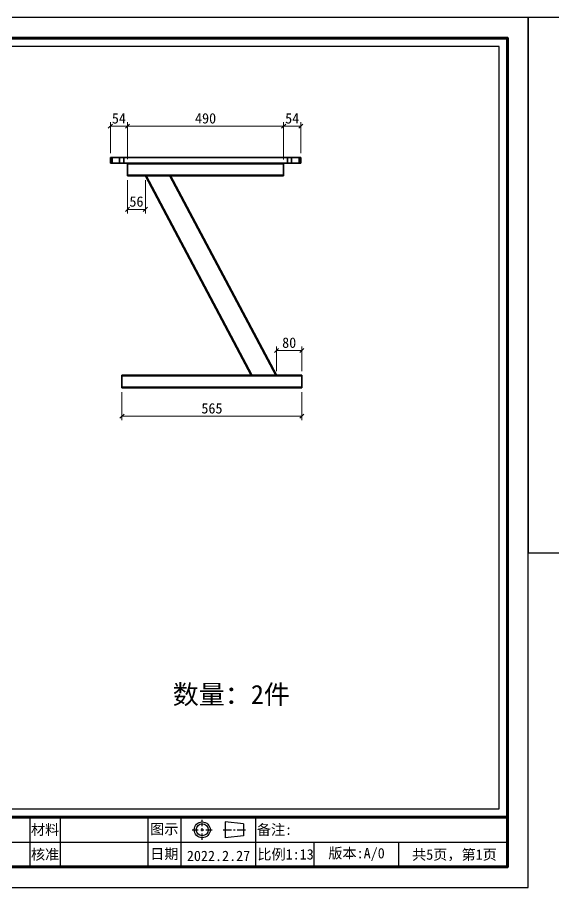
# Model space of a CAD drawing. Header units: inches. Extents: x 21728 to 86065, y -20660 to 1996.
# Drawn here: x 74958 to 76641, y -16003 to -13273 of the extents above; entities that cross this region are included whole.
import ezdxf

# ---------------------------------------------------------------- set-up
doc = ezdxf.new("R2010")
doc.units = ezdxf.units.IN
doc.header["$MEASUREMENT"] = 0
doc.linetypes.add('CENTER2', pattern=[28.575, 19.05, -3.175, 3.175, -3.175])
doc.layers.add('图框', color=5, linetype='Continuous', lineweight=60)
doc.layers.add('轮廓线', color=7, linetype='Continuous', lineweight=30)
doc.styles.add('ee', font='simfang.ttf')
doc.styles.add('宋体', font='')
doc.styles.add('样式 1', font='')
doc.styles.get('宋体').set_extended_font_data('SimSun')
doc.styles.get('样式 1').set_extended_font_data('SimSun')
doc.dimstyles.new('1-13', dxfattribs={"dimscale": 13, "dimtxt": 2.5, "dimasz": 1, "dimexe": 1, "dimexo": 1, "dimtad": 1, "dimdec": 1, "dimdsep": 46, "dimtxsty": '宋体', "dimblk": 'OBLIQUE', "dimcen": 2.5, "dimclrd": 3, "dimclre": 3, "dimclrt": 256, "dimadec": 0, "dimazin": 0, "dimtfac": 1, "dimtdec": 1, "dimtmove": 1, "dimatfit": 3, "dimfxl": 0, "dimlwd": 9, "dimlwe": 9, "dimarcsym": 0})

# ---------------------------------------------------------------- blocks, each defined once
blk = doc.blocks.new('_Oblique')
at = {"color": 0, "linetype": 'ByBlock', "lineweight": -2}
blk.add_line((-0.5, -0.5), (0.5, 0.5), dxfattribs=at)
blk = doc.blocks.new('*D54')
at = {"color": 3, "lineweight": 9, "transparency": 16777216}
for p, q in [((75303.5, -13783.4), (75303.5, -13888.4)), ((75359.5, -13783.4), (75359.5, -13888.4)), ((75303.5, -13875.4), (75359.5, -13875.4))]:
    blk.add_line(p, q, dxfattribs=at)
at = {"layer": 'Defpoints', "color": 0, "transparency": 16777216}
for p in [(75303.5, -13770.4), (75359.5, -13770.4), (75359.5, -13875.4)]:
    blk.add_point(p, dxfattribs=at)
at = {"color": 3, "lineweight": 9, "transparency": 16777216, "xscale": 13, "yscale": 13, "zscale": 13, "rotation": 180}
blk.add_blockref('_Oblique', (75303.5, -13875.4), dxfattribs=at)
at = {"color": 3, "lineweight": 9, "transparency": 16777216, "xscale": 13, "yscale": 13, "zscale": 13}
blk.add_blockref('_Oblique', (75359.5, -13875.4), dxfattribs=at)
at = {"transparency": 16777216, "insert": (75331.5, -13851), "char_height": 32.5, "attachment_point": 5, "style": '宋体'}
blk.add_mtext('56', dxfattribs=at)
blk = doc.blocks.new('*D55')
at = {"color": 3, "lineweight": 9, "transparency": 16777216}
for p, q in [((75771, -14382.5), (75771, -14305.2)), ((75851, -14318.2), (75771, -14318.2)), ((75851, -14382.5), (75851, -14305.2))]:
    blk.add_line(p, q, dxfattribs=at)
at = {"layer": 'Defpoints', "color": 0, "transparency": 16777216}
for p in [(75771, -14318.2), (75771, -14395.5), (75851, -14395.5)]:
    blk.add_point(p, dxfattribs=at)
at = {"color": 3, "lineweight": 9, "transparency": 16777216, "xscale": 13, "yscale": 13, "zscale": 13, "rotation": 180}
blk.add_blockref('_Oblique', (75771, -14318.2), dxfattribs=at)
at = {"color": 3, "lineweight": 9, "transparency": 16777216, "xscale": 13, "yscale": 13, "zscale": 13}
blk.add_blockref('_Oblique', (75851, -14318.2), dxfattribs=at)
at = {"transparency": 16777216, "insert": (75811, -14293.8), "char_height": 32.5, "attachment_point": 5, "style": '宋体'}
blk.add_mtext('80', dxfattribs=at)
blk = doc.blocks.new('*D56')
at = {"color": 3, "lineweight": 9, "transparency": 16777216}
for p, q in [((75286, -14448.5), (75286, -14537.2)), ((75851, -14448.5), (75851, -14537.2)), ((75286, -14524.2), (75851, -14524.2))]:
    blk.add_line(p, q, dxfattribs=at)
at = {"layer": 'Defpoints', "color": 0, "transparency": 16777216}
for p in [(75286, -14435.5), (75851, -14435.5), (75851, -14524.2)]:
    blk.add_point(p, dxfattribs=at)
at = {"color": 3, "lineweight": 9, "transparency": 16777216, "xscale": 13, "yscale": 13, "zscale": 13, "rotation": 180}
blk.add_blockref('_Oblique', (75286, -14524.2), dxfattribs=at)
at = {"color": 3, "lineweight": 9, "transparency": 16777216, "xscale": 13, "yscale": 13, "zscale": 13}
blk.add_blockref('_Oblique', (75851, -14524.2), dxfattribs=at)
at = {"transparency": 16777216, "insert": (75568.5, -14499.8), "char_height": 32.5, "attachment_point": 5, "style": '宋体'}
blk.add_mtext('565', dxfattribs=at)
blk = doc.blocks.new('*D57')
at = {"color": 3, "lineweight": 9, "transparency": 16777216}
for p, q in [((75249.5, -13699.4), (75249.5, -13601.4)), ((75249.5, -13614.4), (75303.5, -13614.4)), ((75303.5, -13717.4), (75303.5, -13601.4))]:
    blk.add_line(p, q, dxfattribs=at)
at = {"layer": 'Defpoints', "color": 0, "transparency": 16777216}
for p in [(75303.5, -13614.4), (75249.5, -13712.4), (75303.5, -13730.4)]:
    blk.add_point(p, dxfattribs=at)
at = {"color": 3, "lineweight": 9, "transparency": 16777216, "xscale": 13, "yscale": 13, "zscale": 13, "rotation": 180}
blk.add_blockref('_Oblique', (75249.5, -13614.4), dxfattribs=at)
at = {"color": 3, "lineweight": 9, "transparency": 16777216, "xscale": 13, "yscale": 13, "zscale": 13}
blk.add_blockref('_Oblique', (75303.5, -13614.4), dxfattribs=at)
at = {"transparency": 16777216, "insert": (75276.5, -13590), "char_height": 32.5, "attachment_point": 5, "style": '宋体'}
blk.add_mtext('54', dxfattribs=at)
blk = doc.blocks.new('*D58')
at = {"color": 3, "lineweight": 9, "transparency": 16777216}
for p, q in [((75303.5, -13717.4), (75303.5, -13601.4)), ((75303.5, -13614.4), (75793.5, -13614.4)), ((75793.5, -13719.4), (75793.5, -13601.4))]:
    blk.add_line(p, q, dxfattribs=at)
at = {"layer": 'Defpoints', "color": 0, "transparency": 16777216}
for p in [(75793.5, -13614.4), (75303.5, -13730.4), (75793.5, -13732.4)]:
    blk.add_point(p, dxfattribs=at)
at = {"color": 3, "lineweight": 9, "transparency": 16777216, "xscale": 13, "yscale": 13, "zscale": 13, "rotation": 180}
blk.add_blockref('_Oblique', (75303.5, -13614.4), dxfattribs=at)
at = {"color": 3, "lineweight": 9, "transparency": 16777216, "xscale": 13, "yscale": 13, "zscale": 13}
blk.add_blockref('_Oblique', (75793.5, -13614.4), dxfattribs=at)
at = {"transparency": 16777216, "insert": (75548.5, -13590), "char_height": 32.5, "attachment_point": 5, "style": '宋体'}
blk.add_mtext('490', dxfattribs=at)
blk = doc.blocks.new('*D59')
at = {"color": 3, "lineweight": 9, "transparency": 16777216}
for p, q in [((75793.5, -13719.4), (75793.5, -13601.4)), ((75793.5, -13614.4), (75847.5, -13614.4)), ((75847.5, -13699.4), (75847.5, -13601.4))]:
    blk.add_line(p, q, dxfattribs=at)
at = {"layer": 'Defpoints', "color": 0, "transparency": 16777216}
for p in [(75847.5, -13614.4), (75847.5, -13712.4), (75793.5, -13732.4)]:
    blk.add_point(p, dxfattribs=at)
at = {"color": 3, "lineweight": 9, "transparency": 16777216, "xscale": 13, "yscale": 13, "zscale": 13, "rotation": 180}
blk.add_blockref('_Oblique', (75793.5, -13614.4), dxfattribs=at)
at = {"color": 3, "lineweight": 9, "transparency": 16777216, "xscale": 13, "yscale": 13, "zscale": 13}
blk.add_blockref('_Oblique', (75847.5, -13614.4), dxfattribs=at)
at = {"transparency": 16777216, "insert": (75820.5, -13590), "char_height": 32.5, "attachment_point": 5, "style": '宋体'}
blk.add_mtext('54', dxfattribs=at)

msp = doc.modelspace()

# ---------------------------------------------------------------- linework, layer by layer
at = {"color": 7, "linetype": 'Continuous', "lineweight": 35}
for p, q in [((75249.53, -13712.43), (75249.53, -13730.43)), ((75249.53, -13712.43), (75255.09, -13712.43)), ((75249.53, -13730.43), (75255.09, -13730.43)), ((75255.09, -13712.43), (75255.09, -13730.43)), ((75255.09, -13712.43), (75278.38, -13712.43)), ((75255.09, -13730.43), (75278.38, -13730.43)), ((75278.38, -13712.43), (75278.38, -13730.43)), ((75278.38, -13712.43), (75291.81, -13712.43)), ((75278.38, -13730.43), (75291.81, -13730.43)), ((75291.81, -13712.43), (75291.81, -13730.43)), ((75291.81, -13712.43), (75805.25, -13712.43)), ((75291.81, -13730.43), (75805.25, -13730.43)), ((75303.53, -13730.43), (75303.53, -13732.43)), ((75793.53, -13730.43), (75793.53, -13732.43)), ((75805.25, -13712.43), (75805.25, -13730.43)), ((75805.25, -13712.43), (75818.68, -13712.43)), ((75805.25, -13730.43), (75818.68, -13730.43)), ((75818.68, -13712.43), (75818.68, -13730.43)), ((75818.68, -13712.43), (75841.96, -13712.43)), ((75818.68, -13730.43), (75841.96, -13730.43)), ((75841.96, -13712.43), (75841.96, -13730.43)), ((75841.96, -13712.43), (75847.53, -13712.43)), ((75841.96, -13730.43), (75847.53, -13730.43)), ((75847.53, -13712.43), (75847.53, -13730.43)), ((75793.53, -13732.43), (75303.53, -13732.43)), ((75303.53, -13732.43), (75303.53, -13768.43)), ((75793.53, -13732.43), (75793.53, -13768.43)), ((75793.53, -13768.43), (75303.53, -13768.43)), ((75303.53, -13768.43), (75303.53, -13770.43)), ((75359.53, -13770.43), (75303.53, -13770.43)), ((75691.73, -14395.54), (75359.53, -13770.43)), ((75361.79, -13770.43), (75359.53, -13770.43)), ((75694, -14395.54), (75361.79, -13770.43)), ((75361.79, -13770.43), (75436.54, -13770.43)), ((75768.74, -14395.54), (75436.54, -13770.43)), ((75438.8, -13770.43), (75436.54, -13770.43)), ((75771, -14395.54), (75438.8, -13770.43)), ((75793.53, -13770.43), (75438.8, -13770.43)), ((75793.53, -13768.43), (75793.53, -13770.43)), ((75691.73, -14395.54), (75286, -14395.54)), ((75286, -14395.54), (75286, -14397.54)), ((75851, -14397.54), (75286, -14397.54)), ((75286, -14397.54), (75286, -14433.54)), ((75691.73, -14395.54), (75694, -14395.54)), ((75768.74, -14395.54), (75694, -14395.54)), ((75768.74, -14395.54), (75771, -14395.54)), ((75851, -14395.54), (75771, -14395.54)), ((75851, -14395.54), (75851, -14397.54)), ((75851, -14397.54), (75851, -14433.54)), ((75851, -14433.54), (75286, -14433.54)), ((75286, -14433.54), (75286, -14435.54)), ((75851, -14435.54), (75286, -14435.54)), ((75851, -14433.54), (75851, -14435.54))]:
    msp.add_line(p, q, dxfattribs=at)
at = {"color": 14, "lineweight": 25}
for p, q in [((75610.27, -15796.89), (75610.27, -15846.81)), ((75667.47, -15803.13), (75610.27, -15796.89)), ((75667.47, -15803.13), (75667.47, -15840.57)), ((75667.47, -15840.57), (75610.27, -15846.81))]:
    msp.add_line(p, q, dxfattribs=at)
for radius in [24.96, 18.72]:
    msp.add_circle((75538.03, -15821.85), radius, dxfattribs=at)
at = {"layer": 'Defpoints'}
for points in [[(72700.23, -16003.17), (76561.23, -16003.17), (76561.23, -13273.17), (72700.23, -13273.17)], [(76561.23, -14953.17), (78937.23, -14953.17), (78937.23, -13273.17), (76561.23, -13273.17)]]:
    msp.add_lwpolyline(points, close=True, dxfattribs=at)
at = {"layer": '图框', "color": 32}
msp.add_lwpolyline([(72960.23, -13338.17), (76496.23, -13338.17), (76496.23, -15938.17), (72960.23, -15938.17)], close=True, dxfattribs=at)
msp.add_lwpolyline([(72960.23, -15782.17), (76496.23, -15782.17)], dxfattribs=at)
at = {"layer": '轮廓线'}
for p, q in [((74997.74, -15938.17), (74997.74, -15782.17)), ((75092.76, -15938.17), (75092.76, -15782.17)), ((75368.22, -15938.17), (75368.22, -15782.17)), ((75472.22, -15938.17), (75472.22, -15782.17)), ((75706.22, -15860.17), (75706.22, -15782.17)), ((73873.22, -15860.17), (76496.23, -15860.17)), ((75706.22, -15938.17), (75706.22, -15860.17)), ((75889.52, -15938.17), (75889.52, -15860.17)), ((76155.6, -15938.17), (76155.6, -15860.17))]:
    msp.add_line(p, q, dxfattribs=at)
at = {"layer": '轮廓线', "color": 4, "linetype": 'CENTER2', "ltscale": 0.5}
for p, q in [((75538.03, -15810.1), (75538.03, -15790.39)), ((75538.03, -15826.46), (75538.03, -15817.24)), ((75538.03, -15853.31), (75538.03, -15833.61))]:
    msp.add_line(p, q, dxfattribs=at)
at = {"layer": '轮廓线', "color": 4, "linetype": 'CENTER2'}
for p, q in [((75506.57, -15821.85), (75526.27, -15821.85)), ((75533.42, -15821.85), (75542.64, -15821.85)), ((75549.79, -15821.85), (75569.49, -15821.85))]:
    msp.add_line(p, q, dxfattribs=at)
at = {"layer": '轮廓线', "color": 4}
for p, q in [((75603.77, -15821.85), (75629.97, -15821.85)), ((75636.47, -15821.85), (75641.52, -15821.85)), ((75648.02, -15821.85), (75673.97, -15821.85))]:
    msp.add_line(p, q, dxfattribs=at)
at = {"layer": '轮廓线', "color": 7}
msp.add_lwpolyline([(72986.23, -15756.17), (76470.23, -15756.17), (76470.23, -13364.17), (72986.23, -13364.17)], close=True, dxfattribs=at)

# ---------------------------------------------------------------- texts
at = {"color": 7, "lineweight": 15, "insert": (75445.28, -15350.65), "char_height": 60, "width": 627.26, "attachment_point": 4, "style": 'ee'}
msp.add_mtext('\\P数量：2件', dxfattribs=at)
at = {"layer": '轮廓线', "char_height": 32.5, "attachment_point": 5, "style": '样式 1'}
for s, insert, width in [('{\\fSimSun|b1|i0|c134|p2;材料}', (75044.67, -15823), 243.381), ('{\\fSimSun|b1|i0|c134|p2;图示}', (75418.96, -15821.17), 243.381), ('{\\fSimSun|b1|i0|c134|p2;备注:}', (75764.81, -15823.22), 243.381), ('{\\fSimSun|b1|i0|c134|p2;核准}', (75044.67, -15901), 243.381), ('{\\fSimSun|b1|i0|c134|p2;日期}', (75418.96, -15899.17), 243.381), ('{\\fSimSun|b1|i0|c134|p2;2022.2.27}', (75589.22, -15903.88), 234), ('{\\fSimSun|b1|i0|c134|p2;比例1:13}', (75799.66, -15900.62), 220.1581), ('{\\fSimSun|b1|i0|c134|p2;版本:A/0}', (76022.56, -15899.17), 266.0746), ('{\\fSimSun|b1|i0|c134|p2;共5页，第1页}', (76329.92, -15901.86), 373.8129)]:
    msp.add_mtext(s, dxfattribs=dict(at, insert=insert, width=width))

# ---------------------------------------------------------------- dimensions: what is measured, and where the dimension line sits
at = {"color": 1}
for base, p1, p2, picture, middle in [((75303.53, -13614.42), (75249.53, -13712.43), (75303.53, -13730.43), '*D57', (75276.53, -13614.42)), ((75847.53, -13614.42), (75793.53, -13732.43), (75847.53, -13712.43), '*D59', (75820.53, -13614.42)), ((75359.53, -13875.39), (75303.53, -13770.43), (75359.53, -13770.43), '*D54', (75331.53, -13875.39))]:
    dim = msp.add_linear_dim(base=base, p1=p1, p2=p2, dimstyle='1-13', dxfattribs=at)
    dim.commit()
    dim.dimension.update_dxf_attribs({"geometry": picture, "text_midpoint": middle, "dimtype": 160})
for base, p1, p2, picture, middle in [((75793.53, -13614.42), (75303.53, -13730.43), (75793.53, -13732.43), '*D58', (75548.53, -13590.04)), ((75771, -14318.2), (75851, -14395.54), (75771, -14395.54), '*D55', (75811, -14293.83)), ((75851, -14524.21), (75286, -14435.54), (75851, -14435.54), '*D56', (75568.5, -14499.84))]:
    dim = msp.add_linear_dim(base=base, p1=p1, p2=p2, dimstyle='1-13', dxfattribs=at)
    dim.commit()
    dim.dimension.update_dxf_attribs({"geometry": picture, "text_midpoint": middle})

doc.saveas('drawing.dxf')
